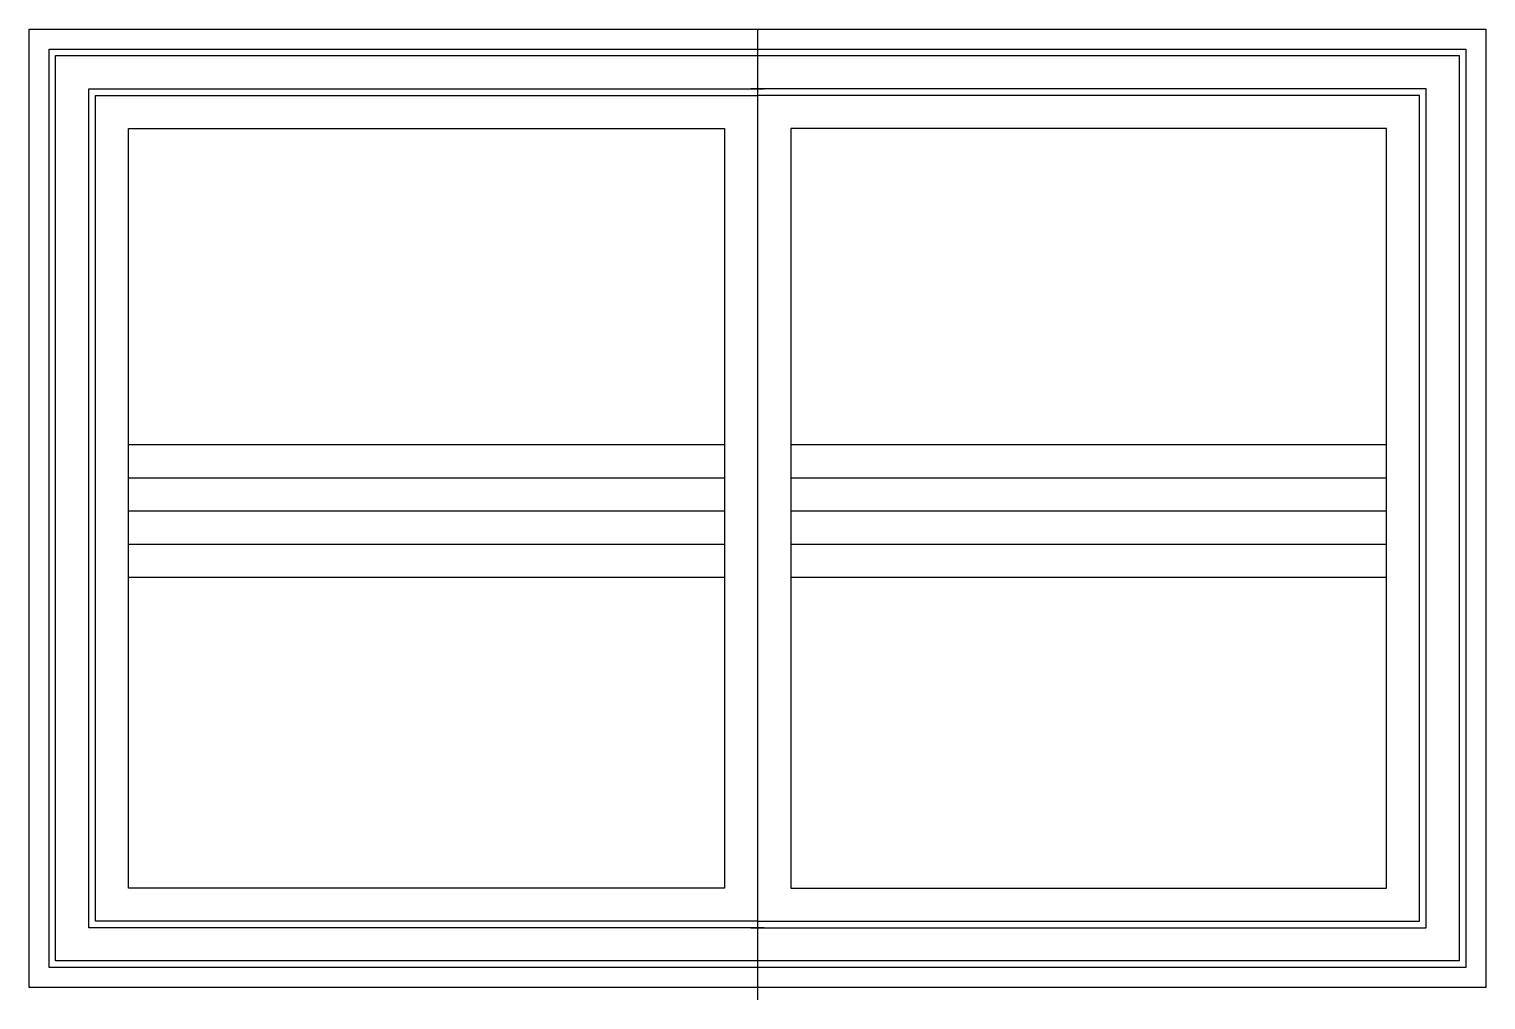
# Model space of a CAD drawing. Header units: millimetres. Extents: x 763.03 to 766.51, y 178.15 to 180.47.
import ezdxf

# ---------------------------------------------------------------- set-up
doc = ezdxf.new("R2010")
doc.units = ezdxf.units.MM
doc.header["$MEASUREMENT"] = 0

msp = doc.modelspace()

# ---------------------------------------------------------------- linework, layer by layer
for p, q in [((763.0314, 180.4733), (766.5125, 180.4733)), ((764.772, 180.4733), (764.772, 178.1544)), ((763.1738, 178.3267), (763.1738, 180.3309)), ((763.1738, 180.3309), (764.788, 180.3309)), ((766.37, 180.3309), (764.7563, 180.3309)), ((766.37, 178.3267), (766.37, 180.3309)), ((763.2687, 179.4807), (764.693, 179.4807)), ((764.8513, 179.4807), (766.2756, 179.4807)), ((763.2687, 179.4016), (764.693, 179.4016)), ((764.8513, 179.4016), (766.2756, 179.4016)), ((763.2687, 179.3225), (764.693, 179.3225)), ((764.8513, 179.3225), (766.2756, 179.3225)), ((763.2687, 179.2433), (764.693, 179.2433)), ((764.8513, 179.2433), (766.2756, 179.2433)), ((763.2687, 179.1642), (764.693, 179.1642)), ((764.8513, 179.1642), (766.2756, 179.1642)), ((764.788, 178.3267), (763.1738, 178.3267)), ((764.7563, 178.3267), (766.37, 178.3267))]:
    msp.add_line(p, q)
for points in [[(763.0314, 180.4733), (766.5124, 180.4733), (766.5124, 178.1842), (763.0314, 178.1842)], [(763.0789, 180.4258), (766.4649, 180.4258), (766.4649, 178.2317), (763.0789, 178.2317)], [(763.0947, 180.41), (766.4491, 180.41), (766.4491, 178.2475), (763.0947, 178.2475)], [(763.1896, 180.315), (764.7722, 180.315), (764.7722, 178.3425), (763.1896, 178.3425)], [(766.3542, 180.315), (764.7722, 180.315), (764.7722, 178.3425), (766.3542, 178.3425)], [(763.2687, 180.2359), (764.693, 180.2359), (764.693, 178.4216), (763.2687, 178.4216)], [(766.2751, 180.2359), (764.8513, 180.2359), (764.8513, 178.4216), (766.2751, 178.4216)]]:
    msp.add_lwpolyline(points, close=True)

doc.saveas('drawing.dxf')
